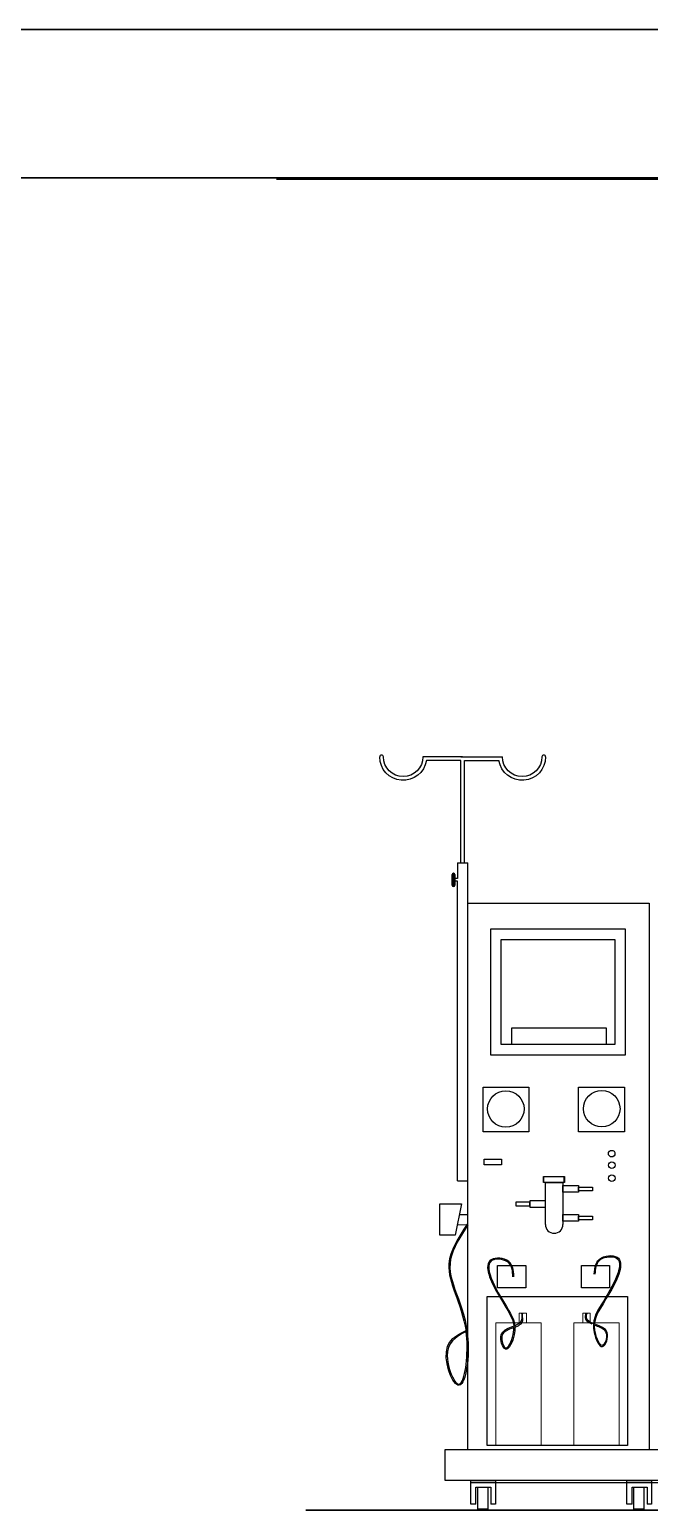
# Model space of a CAD drawing. Header units: inches. Extents: x -17070 to 527, y 504 to 2398.
# Drawn here: x -10377.32 to -10374.82, y 538.65 to 544.64 of the extents above; entities that cross this region are included whole.
import ezdxf

# ---------------------------------------------------------------- set-up
doc = ezdxf.new("R2010")
doc.units = ezdxf.units.IN
doc.layers.add('TEXT', color=7, linetype='Continuous', lineweight=9)
doc.layers.add('wall', color=7, linetype='Continuous', lineweight=30)

msp = doc.modelspace()

# ---------------------------------------------------------------- linework, layer by layer
at = {"color": 54}
msp.add_line((-10370.86967, 544.0349), (-10376.32448, 544.0349), dxfattribs=at)
at = {"color": 250}
for p, q in [((-10375.6786, 541.69799), (-10375.73216, 541.69799)), ((-10375.67859, 541.68299), (-10375.71835, 541.68299)), ((-10375.57146, 541.698), (-10375.6786, 541.69799)), ((-10375.57896, 541.683), (-10375.67859, 541.68299)), ((-10375.57896, 541.698), (-10375.56396, 541.698)), ((-10375.57894, 541.26945), (-10375.57896, 541.683)), ((-10375.57146, 541.698), (-10375.46432, 541.698)), ((-10375.56394, 541.26945), (-10375.56396, 541.683)), ((-10375.56396, 541.683), (-10375.46432, 541.683)), ((-10375.46432, 541.698), (-10375.41076, 541.698)), ((-10375.46432, 541.683), (-10375.42456, 541.683)), ((-10375.59287, 541.26945), (-10375.55001, 541.26945)), ((-10375.59287, 541.26945), (-10375.59287, 541.20517)), ((-10375.54994, 539.54456), (-10375.55001, 541.26945)), ((-10375.61429, 541.17838), (-10375.61429, 541.22124)), ((-10375.61429, 541.17838), (-10375.61429, 541.22124)), ((-10375.61215, 541.17838), (-10375.61215, 541.22124)), ((-10375.60572, 541.22124), (-10375.61215, 541.22124)), ((-10375.60572, 541.2191), (-10375.61215, 541.2191)), ((-10375.60572, 541.21695), (-10375.61215, 541.21695)), ((-10375.60572, 541.21481), (-10375.61215, 541.21481)), ((-10375.60572, 541.21267), (-10375.61215, 541.21267)), ((-10375.60572, 541.21053), (-10375.61215, 541.21053)), ((-10375.60572, 541.20838), (-10375.61215, 541.20838)), ((-10375.60572, 541.20624), (-10375.61215, 541.20624)), ((-10375.60572, 541.2041), (-10375.61215, 541.2041)), ((-10375.60572, 541.20195), (-10375.61215, 541.20195)), ((-10375.60572, 541.19981), (-10375.61215, 541.19981)), ((-10375.60572, 541.19981), (-10375.61215, 541.19981)), ((-10375.60572, 541.19767), (-10375.61215, 541.19767)), ((-10375.60572, 541.19553), (-10375.61215, 541.19553)), ((-10375.60572, 541.19338), (-10375.61215, 541.19338)), ((-10375.60572, 541.19124), (-10375.61215, 541.19124)), ((-10375.60572, 541.1891), (-10375.61215, 541.1891)), ((-10375.60572, 541.18696), (-10375.61215, 541.18696)), ((-10375.60572, 541.18481), (-10375.61215, 541.18481)), ((-10375.60572, 541.18267), (-10375.61215, 541.18267)), ((-10375.60654, 541.22338), (-10375.61133, 541.22338)), ((-10375.60572, 541.17838), (-10375.60572, 541.22124)), ((-10375.60358, 541.19981), (-10375.60358, 541.22124)), ((-10375.60358, 541.22124), (-10375.60358, 541.17838)), ((-10375.60358, 541.17838), (-10375.60358, 541.22124)), ((-10375.59287, 541.20517), (-10375.60358, 541.20517)), ((-10375.60358, 541.19446), (-10375.60358, 541.20517)), ((-10375.59287, 541.19446), (-10375.60358, 541.19446)), ((-10375.59282, 539.98136), (-10375.59287, 541.19446)), ((-10375.60572, 541.18053), (-10375.61215, 541.18053)), ((-10375.60572, 541.17838), (-10375.61215, 541.17838)), ((-10375.60654, 541.17624), (-10375.61133, 541.17624)), ((-10375.59282, 539.98136), (-10375.54996, 539.98137)), ((-10375.23648, 539.97549), (-10375.16523, 539.97549)), ((-10375.23648, 539.85397), (-10375.23648, 539.97549)), ((-10375.23648, 539.97549), (-10375.16523, 539.97549)), ((-10375.23648, 539.85397), (-10375.23648, 539.97549)), ((-10375.23648, 539.97549), (-10375.16523, 539.97549)), ((-10375.23648, 539.85397), (-10375.23648, 539.97549)), ((-10375.23648, 539.97549), (-10375.16523, 539.97549)), ((-10375.23648, 539.85397), (-10375.23648, 539.97549)), ((-10375.23648, 539.97549), (-10375.16523, 539.97549)), ((-10375.23648, 539.80489), (-10375.23648, 539.97549)), ((-10375.16523, 539.97549), (-10375.16523, 539.85397)), ((-10375.16523, 539.97549), (-10375.16523, 539.85397)), ((-10375.16523, 539.97549), (-10375.16523, 539.85397)), ((-10375.16523, 539.97549), (-10375.16523, 539.85397)), ((-10375.16523, 539.97549), (-10375.16523, 539.80489)), ((-10375.59374, 539.80426), (-10375.54997, 539.80394)), ((-10375.58553, 539.8451), (-10375.54996, 539.8451))]:
    msp.add_line(p, q, dxfattribs=at)
at = {"color": 137}
msp.add_line((-10372.27625, 538.75952), (-10375.53837, 538.75952), dxfattribs=at)
at = {"color": 250}
for points in [[(-10375.71835, 541.68299, -0.9237815), (-10375.90735, 541.69798)], [(-10375.73216, 541.69799, -1), (-10375.89235, 541.69798, 1)], [(-10375.23557, 541.69801, -0.9237815), (-10375.42456, 541.683, -0.9237815)], [(-10375.25057, 541.69801, -1), (-10375.41076, 541.698, 1)]]:
    msp.add_lwpolyline(points, format="xyb", dxfattribs=at)
for points in [[(-10375.54994, 538.89432), (-10375.54994, 541.10629), (-10374.81688, 541.10629), (-10374.81688, 538.89432)], [(-10375.5175, 538.67211), (-10375.53837, 538.67211), (-10375.53837, 538.76907), (-10375.4389, 538.76907), (-10375.4389, 538.67211), (-10375.45698, 538.67211)], [(-10375.5175, 538.67211), (-10375.5175, 538.74181), (-10375.45698, 538.74181), (-10375.45698, 538.67211)], [(-10374.88554, 538.67211), (-10374.90641, 538.67211), (-10374.90641, 538.76907), (-10374.80694, 538.76907), (-10374.80694, 538.67211), (-10374.82502, 538.67211)], [(-10374.88554, 538.67211), (-10374.88554, 538.74181), (-10374.82502, 538.74181), (-10374.82502, 538.67211)]]:
    msp.add_lwpolyline(points, dxfattribs=at)
for points in [[(-10375.45786, 541.00124), (-10374.91288, 541.00124), (-10374.91288, 540.49046), (-10375.45786, 540.49046)], [(-10375.41501, 540.95839), (-10374.95573, 540.95839), (-10374.95573, 540.53331), (-10375.41501, 540.53331)], [(-10375.37224, 540.60124), (-10374.99055, 540.60124), (-10374.99055, 540.53331), (-10375.37224, 540.53331)], [(-10375.48886, 540.36076), (-10375.30302, 540.36076), (-10375.30302, 540.18051), (-10375.48886, 540.18051)], [(-10375.10204, 540.36076), (-10374.9162, 540.36076), (-10374.9162, 540.18051), (-10375.10204, 540.18051)], [(-10375.48459, 540.06911), (-10375.41379, 540.06911), (-10375.41379, 540.04588), (-10375.48459, 540.04588)], [(-10375.24442, 539.9991), (-10375.16127, 539.9991), (-10375.16127, 539.97549), (-10375.24442, 539.97549)], [(-10375.24442, 539.9991), (-10375.16127, 539.9991), (-10375.16127, 539.97549), (-10375.24442, 539.97549)], [(-10375.24442, 539.9991), (-10375.16127, 539.9991), (-10375.16127, 539.97549), (-10375.24442, 539.97549)], [(-10375.24243, 539.9991), (-10375.15928, 539.9991), (-10375.15928, 539.97549), (-10375.24243, 539.97549)], [(-10375.16523, 539.96235), (-10375.10207, 539.96235), (-10375.10207, 539.93594), (-10375.16523, 539.93594)], [(-10375.10207, 539.95662), (-10375.04607, 539.95662), (-10375.04607, 539.9415), (-10375.10207, 539.9415)], [(-10375.6633, 539.88861), (-10375.57679, 539.88861), (-10375.60216, 539.7624), (-10375.6633, 539.7624)], [(-10375.29964, 539.89541), (-10375.35565, 539.89541), (-10375.35565, 539.88029), (-10375.29964, 539.88029)], [(-10375.23648, 539.90114), (-10375.29964, 539.90114), (-10375.29964, 539.87472), (-10375.23648, 539.87472)], [(-10375.16523, 539.84487), (-10375.10207, 539.84487), (-10375.10207, 539.81846), (-10375.16523, 539.81846)], [(-10375.10207, 539.83914), (-10375.04607, 539.83914), (-10375.04607, 539.82402), (-10375.10207, 539.82402)], [(-10375.4298, 539.63873), (-10375.31584, 539.63873), (-10375.31584, 539.54862), (-10375.4298, 539.54862)], [(-10375.0903, 539.63873), (-10374.97635, 539.63873), (-10374.97635, 539.54862), (-10375.0903, 539.54862)], [(-10375.47246, 539.51301), (-10374.90387, 539.51301), (-10374.90387, 538.91082), (-10375.47246, 538.91082)], [(-10375.64283, 538.89432), (-10374.72584, 538.89432), (-10374.72584, 538.76907), (-10375.64283, 538.76907)], [(-10375.51052, 538.74181), (-10375.46934, 538.74181), (-10375.46934, 538.65237), (-10375.51052, 538.65237)], [(-10374.87855, 538.74181), (-10374.83738, 538.74181), (-10374.83738, 538.65237), (-10374.87855, 538.65237)]]:
    msp.add_lwpolyline(points, close=True, dxfattribs=at)
for centre, radius in [((-10375.39674, 540.27274), 0.07381), ((-10375.00819, 540.27353), 0.07381), ((-10374.96809, 540.09171), 0.01336), ((-10374.96729, 540.04512), 0.01336), ((-10374.96729, 539.99292), 0.01336)]:
    msp.add_circle(centre, radius, dxfattribs=at)
for centre, radius, start, end in [((-10375.89985, 541.69798), 0.0075, 0.002387, 180.002387), ((-10375.24307, 541.69801), 0.0075, 0.002387, 180.002387), ((-10375.60894, 541.22124), 0.00536, 0.002387, 180.002387), ((-10375.60894, 541.22124), 0.00321, 0.002387, 180.002387), ((-10375.60894, 541.17838), 0.00536, 180.002387, 0.002387), ((-10375.60894, 541.17838), 0.00321, 180.002387, 0.002387), ((-10375.20086, 539.80489), 0.03562, 180, 0)]:
    msp.add_arc(centre, radius, start, end, dxfattribs=at)
for points in [[(-10375.54997, 539.80394), (-10375.62013, 539.665), (-10375.54994, 539.34028), (-10375.59064, 539.1546), (-10375.63304, 539.31096), (-10375.54994, 539.37937)], [(-10375.36795, 539.59337), (-10375.38442, 539.64931), (-10375.44536, 539.66247), (-10375.3943, 539.47327), (-10375.363, 539.35811), (-10375.39759, 539.30053), (-10375.41571, 539.35811), (-10375.3317, 539.41898), (-10375.33221, 539.44651)], [(-10375.03433, 539.6036), (-10375.01785, 539.65953), (-10374.95691, 539.67269), (-10375.00798, 539.4835), (-10375.03927, 539.36833), (-10375.00468, 539.31075), (-10374.98656, 539.36833), (-10375.07057, 539.4292), (-10375.06727, 539.44566)]]:
    msp.add_spline(points, degree=3, dxfattribs=at)
for points, knots in [([(-10375.55357, 539.80627), (-10375.58862, 539.75197), (-10375.62341, 539.69732), (-10375.63264, 539.56617), (-10375.57669, 539.49473), (-10375.55741, 539.37112), (-10375.55741, 539.37112), (-10375.55741, 539.37112)], [0, 0, 0, 0, 0.08325635, 0.08325635, 0.21322455, 0.21322455, 0.21322455, 0.21322455, 0.21322455, 0.21322455]), ([(-10375.0386, 539.60386), (-10375.037, 539.62981), (-10375.03329, 539.65803), (-10374.98621, 539.68272), (-10374.95379, 539.68199), (-10374.92754, 539.65395), (-10374.93063, 539.63032), (-10374.95774, 539.55251), (-10375.00072, 539.49101), (-10375.03035, 539.43593), (-10375.03577, 539.42232), (-10375.03754, 539.40688)], [0, 0, 0, 0, 0.03289797, 0.03289797, 0.06579595, 0.06579595, 0.09869392, 0.09869392, 0.16289609, 0.16289609, 0.18645652, 0.18645652, 0.18645652, 0.18645652]), ([(-10375.36367, 539.59364), (-10375.36528, 539.61959), (-10375.36898, 539.64781), (-10375.41606, 539.67249), (-10375.44848, 539.67177), (-10375.47473, 539.64372), (-10375.47164, 539.62009), (-10375.44453, 539.54228), (-10375.40155, 539.48078), (-10375.37192, 539.42571), (-10375.36651, 539.41209), (-10375.36474, 539.39665)], [0, 0, 0, 0, 0.03289797, 0.03289797, 0.06579595, 0.06579595, 0.09869392, 0.09869392, 0.16289609, 0.16289609, 0.18645652, 0.18645652, 0.18645652, 0.18645652]), ([(-10375.35568, 539.39096), (-10375.34006, 539.39722), (-10375.32602, 539.40667), (-10375.32803, 539.42711), (-10375.32951, 539.43197), (-10375.32784, 539.44651)], [0.29237343, 0.29237343, 0.29237343, 0.29237343, 0.312897137, 0.312897137, 0.319233253, 0.319233253, 0.319233253, 0.319233253]), ([(-10375.0466, 539.40118), (-10375.06221, 539.40744), (-10375.07625, 539.4169), (-10375.07424, 539.43733), (-10375.07276, 539.44219), (-10375.07138, 539.44687)], [0.29237343, 0.29237343, 0.29237343, 0.29237343, 0.312897137, 0.312897137, 0.319233253, 0.319233253, 0.319233253, 0.319233253]), ([(-10375.36414, 539.38774), (-10375.36367, 539.36596), (-10375.37254, 539.33142), (-10375.39377, 539.30017), (-10375.40016, 539.30189), (-10375.41498, 539.33389), (-10375.41601, 539.35611), (-10375.39562, 539.37647), (-10375.37941, 539.38213), (-10375.36414, 539.38774)], [0.190878493, 0.190878493, 0.190878493, 0.190878493, 0.22241972, 0.22241972, 0.245967901, 0.245967901, 0.269516081, 0.269516081, 0.288755329, 0.288755329, 0.288755329, 0.288755329]), ([(-10375.03814, 539.39796), (-10375.0386, 539.37618), (-10375.02973, 539.34165), (-10375.0085, 539.31039), (-10375.00212, 539.31212), (-10374.98729, 539.34411), (-10374.98626, 539.36633), (-10375.00665, 539.3867), (-10375.02287, 539.39236), (-10375.03814, 539.39796)], [0.190878493, 0.190878493, 0.190878493, 0.190878493, 0.22241972, 0.22241972, 0.245967901, 0.245967901, 0.269516081, 0.269516081, 0.288755329, 0.288755329, 0.288755329, 0.288755329]), ([(-10375.55741, 539.37112), (-10375.54759, 539.29943), (-10375.55686, 539.19742), (-10375.5856, 539.15181), (-10375.59435, 539.15587), (-10375.62108, 539.2016), (-10375.63295, 539.23977), (-10375.63492, 539.32483), (-10375.60069, 539.35061), (-10375.55741, 539.37112)], [0.21653906, 0.21653906, 0.21653906, 0.21653906, 0.29617591, 0.29617591, 0.3361223, 0.3361223, 0.37606868, 0.37606868, 0.43784775, 0.43784775, 0.43784775, 0.43784775])]:
    msp.add_open_spline(points, degree=3, knots=knots, dxfattribs=at)
at = {"layer": 'TEXT', "color": 250, "lineweight": 18}
for points in [[(-10375.34234, 539.44651), (-10375.31334, 539.44651), (-10375.31334, 539.40653), (-10375.34234, 539.40653)], [(-10375.08463, 539.44651), (-10375.05563, 539.44651), (-10375.05563, 539.40653), (-10375.08463, 539.40653)], [(-10375.43745, 539.40653), (-10375.25426, 539.40653), (-10375.25426, 538.91082), (-10375.43745, 538.91082)], [(-10375.12076, 539.40653), (-10374.93757, 539.40653), (-10374.93757, 538.91082), (-10375.12076, 538.91082)]]:
    msp.add_lwpolyline(points, close=True, dxfattribs=at)
at = {"layer": 'wall', "linetype": 'ByBlock'}
for p, q in [((-10394.91665, 544.64206), (-10345.64192, 544.64206)), ((-10394.91337, 544.04194), (-10354.13336, 544.04194))]:
    msp.add_line(p, q, dxfattribs=at)
at = {"layer": 'wall'}
msp.add_line((-10370.78729, 538.64759), (-10376.20608, 538.64834), dxfattribs=at)

doc.saveas('drawing.dxf')
